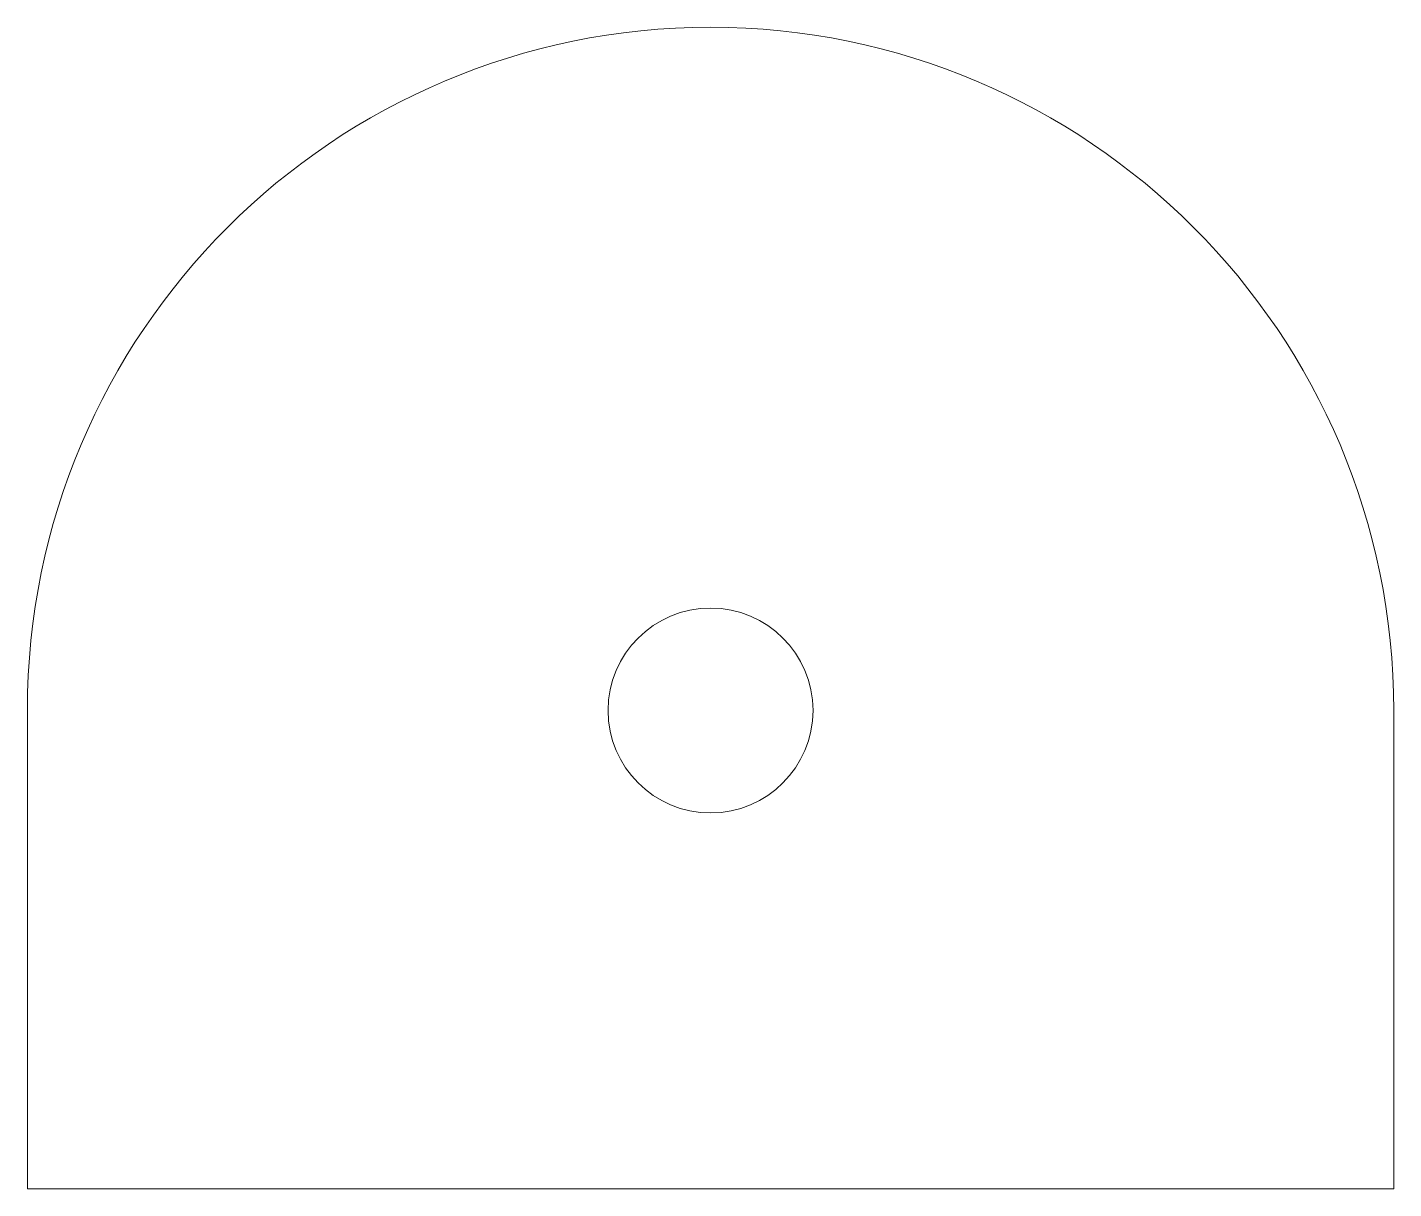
# Model space of a CAD drawing. Header units: millimetres. Extents: x -11 to 9, y -6.2 to 10.8.
import ezdxf

# ---------------------------------------------------------------- set-up
doc = ezdxf.new("R2010")
doc.units = ezdxf.units.MM

msp = doc.modelspace()

# ---------------------------------------------------------------- linework, layer by layer
at = {"color": 7, "linetype": 'Continuous', "lineweight": 15}
for p, q in [((-10.993, 0.841), (-10.993, -6.159)), ((9.007, 0.841), (9.007, -6.159)), ((-10.993, -6.159), (9.007, -6.159))]:
    msp.add_line(p, q, dxfattribs=at)
msp.add_circle((-0.993, 0.841), 1.5, dxfattribs=at)
msp.add_arc((-0.993, 0.841), 10, 0, 180, dxfattribs=at)

doc.saveas('drawing.dxf')
